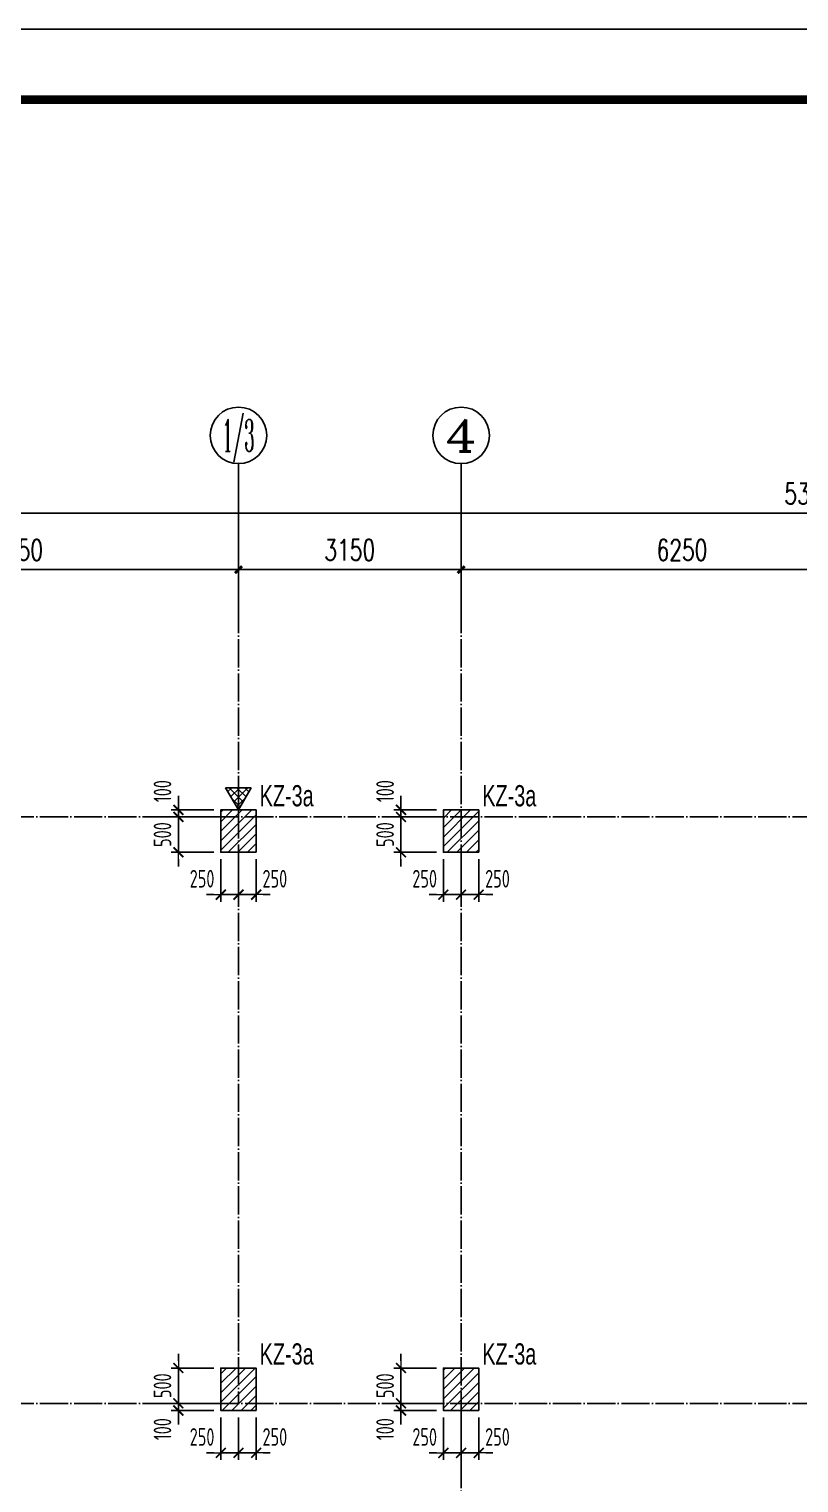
# Model space of a CAD drawing. Extents: x -441005 to 725361, y -182459 to 319313.
# Drawn here: x -14012 to -3120, y -112526 to -91950 of the extents above; entities that cross this region are included whole.
import ezdxf
from ezdxf.enums import TextEntityAlignment as Align

# ---------------------------------------------------------------- set-up
doc = ezdxf.new("R2010")
doc.units = 0
doc.header["$LTSCALE"] = 100
doc.linetypes.add('DOTE', pattern=[2.42, 2, -0.2, 0.02, -0.2])
doc.layers.get('0').update_dxf_attribs({"linetype": 'CONTINUOUS'})
doc.layers.get('Defpoints').update_dxf_attribs({"linetype": 'CONTINUOUS'})
for name, color, linetype in [('AXIS', 3, 'CONTINUOUS'), ('AXIS_TEXT', 7, 'CONTINUOUS'), ('COLU', 7, 'CONTINUOUS'), ('DOTE', 8, 'DOTE'), ('S审图修改', 2, 'CONTINUOUS'), ('S说明&图名', 4, 'CONTINUOUS'), ('TT_KZ', 6, 'CONTINUOUS'), ('图框', 7, 'CONTINUOUS')]:
    doc.layers.add(name, color=color, linetype=linetype)
doc.layers.add('COLU-平法定位', color=3, linetype='ByLayer', lineweight=18)
doc.styles.add('_TCH_AXIS', font='COMPLEX', dxfattribs={"bigfont": 'GBCBIG'})
doc.styles.add('_TCH_DIM_T3', font='simplex_.ttf', dxfattribs={"width": 0.705882, "bigfont": 'GBCBIG'})
doc.styles.add('BW_Dim', font='Bweng.shx', dxfattribs={"width": 0.7, "bigfont": 'hztxt.shx'})
doc.styles.add('COMPLEX', font='COMPLEX')
doc.styles.add('TCCAD_Dimension', font='Tssdeng.shx', dxfattribs={"width": 0.7, "bigfont": 'hztxt.shx'})
doc.dimstyles.new('_TCH_ARCH&&100', dxfattribs={"dimtxt": 297.5, "dimasz": 100, "dimexe": 250, "dimexo": 300, "dimgap": 126.25, "dimtad": 1, "dimdec": 0, "dimzin": 0, "dimdsep": 46, "dimtxsty": '_TCH_DIM_T3', "dimblk": 'ARCHTICK', "dimcen": 0.09, "dimclrt": 7, "dimazin": 2, "dimtfac": 1, "dimtdec": 0, "dimtix": 1, "dimtmove": 2, "dimatfit": 3, "dimfxl": 0, "dimtolj": 1, "dimtzin": 0, "dimarcsym": 0})
doc.dimstyles.new('TCCAD_100_100', dxfattribs={"dimtxt": 250, "dimasz": 100, "dimexe": 100, "dimexo": 100, "dimgap": 100, "dimtad": 1, "dimdec": 0, "dimzin": 0, "dimdsep": 46, "dimtxsty": 'TCCAD_Dimension', "dimblk": '_TCDBK100_100', "dimcen": 0, "dimclrt": 7, "dimadec": 0, "dimazin": 0, "dimtfac": 1, "dimtdec": 0, "dimtix": 1, "dimtmove": 2, "dimatfit": 3, "dimfxl": 0, "dimtolj": 1, "dimtzin": 0, "dimarcsym": 0})

# ---------------------------------------------------------------- blocks, each defined once
blk = doc.blocks.new('_TCDBK100_100')
blk.add_line((-1, 0), (1, 0))
at = {"const_width": 0.25}
blk.add_lwpolyline([(-0.7, -0.7), (0.7, 0.7)], dxfattribs=at)
blk = doc.blocks.new('*D556')
at = {"layer": 'COLU-平法定位', "color": 0, "linetype": 'Continuous', "lineweight": -2}
for p, q in [((-8750, -102900), (-8750, -102800)), ((-8250, -103000), (-8850, -103000)), ((-8750, -103000), (-8750, -103100)), ((-8250, -103100), (-8850, -103100)), ((-8750, -103200), (-8750, -103300))]:
    blk.add_line(p, q, dxfattribs=at)
at = {"layer": 'Defpoints', "color": 0, "linetype": 'Continuous'}
for p in [(-8150, -103000), (-8750, -103100), (-8150, -103100)]:
    blk.add_point(p, dxfattribs=at)
at = {"layer": 'COLU-平法定位', "color": 0, "linetype": 'Continuous', "lineweight": -2, "xscale": 100, "yscale": 100, "zscale": 100}
for p, rotation in [((-8750, -103000), 270), ((-8750, -103100), 90)]:
    blk.add_blockref('_TCDBK100_100', p, dxfattribs=dict(at, rotation=rotation))
at = {"layer": 'COLU-平法定位', "color": 7, "linetype": 'Continuous', "insert": (-8975, -102735), "char_height": 250, "attachment_point": 5, "rotation": 90, "style": 'TCCAD_Dimension'}
blk.add_mtext('\\A1;100', dxfattribs=at)
blk = doc.blocks.new('*D557')
at = {"layer": 'COLU-平法定位', "color": 0, "linetype": 'Continuous', "lineweight": -2}
for p, q in [((-8750, -103000), (-8750, -102900)), ((-8250, -103100), (-8850, -103100)), ((-8750, -103100), (-8750, -103600)), ((-8250, -103600), (-8850, -103600)), ((-8750, -103700), (-8750, -103800))]:
    blk.add_line(p, q, dxfattribs=at)
at = {"layer": 'Defpoints', "color": 0, "linetype": 'Continuous'}
for p in [(-8150, -103100), (-8750, -103600), (-8150, -103600)]:
    blk.add_point(p, dxfattribs=at)
at = {"layer": 'COLU-平法定位', "color": 0, "linetype": 'Continuous', "lineweight": -2, "xscale": 100, "yscale": 100, "zscale": 100}
for p, rotation in [((-8750, -103100), 270), ((-8750, -103600), 90)]:
    blk.add_blockref('_TCDBK100_100', p, dxfattribs=dict(at, rotation=rotation))
at = {"layer": 'COLU-平法定位', "color": 7, "linetype": 'Continuous', "insert": (-8975, -103350), "char_height": 250, "attachment_point": 5, "rotation": 90, "style": 'TCCAD_Dimension'}
blk.add_mtext('\\A1;500', dxfattribs=at)
blk = doc.blocks.new('*D558')
at = {"layer": 'COLU-平法定位', "color": 0, "linetype": 'Continuous', "lineweight": -2}
for p, q in [((-7900, -103700), (-7900, -104300)), ((-7650, -103700), (-7650, -104300)), ((-8000, -104200), (-8100, -104200)), ((-7650, -104200), (-7900, -104200)), ((-7550, -104200), (-7450, -104200))]:
    blk.add_line(p, q, dxfattribs=at)
at = {"layer": 'Defpoints', "color": 0, "linetype": 'Continuous'}
for p in [(-7900, -103600), (-7650, -103600), (-7900, -104200)]:
    blk.add_point(p, dxfattribs=at)
at = {"layer": 'COLU-平法定位', "color": 0, "linetype": 'Continuous', "lineweight": -2, "xscale": 100, "yscale": 100, "zscale": 100}
for p, rotation in [((-7900, -104200), 2.350541865126327e-08), ((-7650, -104200), 180.0000000235054)]:
    blk.add_blockref('_TCDBK100_100', p, dxfattribs=dict(at, rotation=rotation))
at = {"layer": 'COLU-平法定位', "color": 7, "linetype": 'Continuous', "insert": (-7385, -103975), "char_height": 250, "attachment_point": 5, "rotation": 0, "style": 'TCCAD_Dimension'}
blk.add_mtext('\\A1;250', dxfattribs=at)
blk = doc.blocks.new('*D559')
at = {"layer": 'COLU-平法定位', "color": 0, "linetype": 'Continuous', "lineweight": -2}
for p, q in [((-8150, -103700), (-8150, -104300)), ((-7900, -103700), (-7900, -104300)), ((-8250, -104200), (-8350, -104200)), ((-7900, -104200), (-8150, -104200)), ((-7800, -104200), (-7700, -104200))]:
    blk.add_line(p, q, dxfattribs=at)
at = {"layer": 'Defpoints', "color": 0, "linetype": 'Continuous'}
for p in [(-8150, -103600), (-7900, -103600), (-8150, -104200)]:
    blk.add_point(p, dxfattribs=at)
at = {"layer": 'COLU-平法定位', "color": 0, "linetype": 'Continuous', "lineweight": -2, "xscale": 100, "yscale": 100, "zscale": 100}
for p, rotation in [((-8150, -104200), 2.350541865126327e-08), ((-7900, -104200), 180.0000000235054)]:
    blk.add_blockref('_TCDBK100_100', p, dxfattribs=dict(at, rotation=rotation))
at = {"layer": 'COLU-平法定位', "color": 7, "linetype": 'Continuous', "insert": (-8415, -103975), "char_height": 250, "attachment_point": 5, "rotation": 0, "style": 'TCCAD_Dimension'}
blk.add_mtext('\\A1;250', dxfattribs=at)
blk = doc.blocks.new('*D560')
at = {"layer": 'COLU-平法定位', "color": 0, "linetype": 'Continuous', "lineweight": -2}
for p, q in [((-8250, -110900), (-8850, -110900)), ((-8750, -110800), (-8750, -110700)), ((-8750, -110900), (-8750, -111400)), ((-8250, -111400), (-8850, -111400)), ((-8750, -111500), (-8750, -111600))]:
    blk.add_line(p, q, dxfattribs=at)
at = {"layer": 'Defpoints', "color": 0, "linetype": 'Continuous'}
for p in [(-8150, -110900), (-8750, -111400), (-8150, -111400)]:
    blk.add_point(p, dxfattribs=at)
at = {"layer": 'COLU-平法定位', "color": 0, "linetype": 'Continuous', "lineweight": -2, "xscale": 100, "yscale": 100, "zscale": 100}
for p, rotation in [((-8750, -110900), 270), ((-8750, -111400), 90)]:
    blk.add_blockref('_TCDBK100_100', p, dxfattribs=dict(at, rotation=rotation))
at = {"layer": 'COLU-平法定位', "color": 7, "linetype": 'Continuous', "insert": (-8975, -111150), "char_height": 250, "attachment_point": 5, "rotation": 90, "style": 'TCCAD_Dimension'}
blk.add_mtext('\\A1;500', dxfattribs=at)
blk = doc.blocks.new('*D561')
at = {"layer": 'COLU-平法定位', "color": 0, "linetype": 'Continuous', "lineweight": -2}
for p, q in [((-8750, -111300), (-8750, -111200)), ((-8250, -111400), (-8850, -111400)), ((-8250, -111500), (-8850, -111500)), ((-8750, -111400), (-8750, -111500)), ((-8750, -111600), (-8750, -111700))]:
    blk.add_line(p, q, dxfattribs=at)
at = {"layer": 'Defpoints', "color": 0, "linetype": 'Continuous'}
for p in [(-8750, -111500), (-8150, -111400), (-8150, -111500)]:
    blk.add_point(p, dxfattribs=at)
at = {"layer": 'COLU-平法定位', "color": 0, "linetype": 'Continuous', "lineweight": -2, "xscale": 100, "yscale": 100, "zscale": 100}
for p, rotation in [((-8750, -111400), 270), ((-8750, -111500), 90)]:
    blk.add_blockref('_TCDBK100_100', p, dxfattribs=dict(at, rotation=rotation))
at = {"layer": 'COLU-平法定位', "color": 7, "linetype": 'Continuous', "insert": (-8975, -111765), "char_height": 250, "attachment_point": 5, "rotation": 90, "style": 'TCCAD_Dimension'}
blk.add_mtext('\\A1;100', dxfattribs=at)
blk = doc.blocks.new('*D562')
at = {"layer": 'COLU-平法定位', "color": 0, "linetype": 'Continuous', "lineweight": -2}
for p, q in [((-7900, -111600), (-7900, -112200)), ((-7650, -111600), (-7650, -112200)), ((-8000, -112100), (-8100, -112100)), ((-7650, -112100), (-7900, -112100)), ((-7550, -112100), (-7450, -112100))]:
    blk.add_line(p, q, dxfattribs=at)
at = {"layer": 'Defpoints', "color": 0, "linetype": 'Continuous'}
for p in [(-7900, -111500), (-7650, -111500), (-7900, -112100)]:
    blk.add_point(p, dxfattribs=at)
at = {"layer": 'COLU-平法定位', "color": 0, "linetype": 'Continuous', "lineweight": -2, "xscale": 100, "yscale": 100, "zscale": 100}
for p, rotation in [((-7900, -112100), 2.350211087439454e-08), ((-7650, -112100), 180.0000000235021)]:
    blk.add_blockref('_TCDBK100_100', p, dxfattribs=dict(at, rotation=rotation))
at = {"layer": 'COLU-平法定位', "color": 7, "linetype": 'Continuous', "insert": (-7385, -111875), "char_height": 250, "attachment_point": 5, "rotation": 0, "style": 'TCCAD_Dimension'}
blk.add_mtext('\\A1;250', dxfattribs=at)
blk = doc.blocks.new('*D563')
at = {"layer": 'COLU-平法定位', "color": 0, "linetype": 'Continuous', "lineweight": -2}
for p, q in [((-8150, -111600), (-8150, -112200)), ((-7900, -111600), (-7900, -112200)), ((-8250, -112100), (-8350, -112100)), ((-7900, -112100), (-8150, -112100)), ((-7800, -112100), (-7700, -112100))]:
    blk.add_line(p, q, dxfattribs=at)
at = {"layer": 'Defpoints', "color": 0, "linetype": 'Continuous'}
for p in [(-8150, -111500), (-7900, -111500), (-8150, -112100)]:
    blk.add_point(p, dxfattribs=at)
at = {"layer": 'COLU-平法定位', "color": 0, "linetype": 'Continuous', "lineweight": -2, "xscale": 100, "yscale": 100, "zscale": 100}
for p, rotation in [((-8150, -112100), 2.350211087439454e-08), ((-7900, -112100), 180.0000000235021)]:
    blk.add_blockref('_TCDBK100_100', p, dxfattribs=dict(at, rotation=rotation))
at = {"layer": 'COLU-平法定位', "color": 7, "linetype": 'Continuous', "insert": (-8415, -111875), "char_height": 250, "attachment_point": 5, "rotation": 0, "style": 'TCCAD_Dimension'}
blk.add_mtext('\\A1;250', dxfattribs=at)
blk = doc.blocks.new('*D572')
at = {"layer": 'COLU-平法定位', "color": 0, "linetype": 'Continuous', "lineweight": -2}
for p, q in [((-11900, -102900), (-11900, -102800)), ((-11400, -103000), (-12000, -103000)), ((-11900, -103000), (-11900, -103100)), ((-11400, -103100), (-12000, -103100)), ((-11900, -103200), (-11900, -103300))]:
    blk.add_line(p, q, dxfattribs=at)
at = {"layer": 'Defpoints', "color": 0, "linetype": 'Continuous'}
for p in [(-11300, -103000), (-11900, -103100), (-11300, -103100)]:
    blk.add_point(p, dxfattribs=at)
at = {"layer": 'COLU-平法定位', "color": 0, "linetype": 'Continuous', "lineweight": -2, "xscale": 100, "yscale": 100, "zscale": 100}
for p, rotation in [((-11900, -103000), 270), ((-11900, -103100), 90)]:
    blk.add_blockref('_TCDBK100_100', p, dxfattribs=dict(at, rotation=rotation))
at = {"layer": 'COLU-平法定位', "color": 7, "linetype": 'Continuous', "insert": (-12125, -102735), "char_height": 250, "attachment_point": 5, "rotation": 90, "style": 'TCCAD_Dimension'}
blk.add_mtext('\\A1;100', dxfattribs=at)
blk = doc.blocks.new('*D573')
at = {"layer": 'COLU-平法定位', "color": 0, "linetype": 'Continuous', "lineweight": -2}
for p, q in [((-11900, -103000), (-11900, -102900)), ((-11400, -103100), (-12000, -103100)), ((-11900, -103100), (-11900, -103600)), ((-11400, -103600), (-12000, -103600)), ((-11900, -103700), (-11900, -103800))]:
    blk.add_line(p, q, dxfattribs=at)
at = {"layer": 'Defpoints', "color": 0, "linetype": 'Continuous'}
for p in [(-11300, -103100), (-11900, -103600), (-11300, -103600)]:
    blk.add_point(p, dxfattribs=at)
at = {"layer": 'COLU-平法定位', "color": 0, "linetype": 'Continuous', "lineweight": -2, "xscale": 100, "yscale": 100, "zscale": 100}
for p, rotation in [((-11900, -103100), 270), ((-11900, -103600), 90)]:
    blk.add_blockref('_TCDBK100_100', p, dxfattribs=dict(at, rotation=rotation))
at = {"layer": 'COLU-平法定位', "color": 7, "linetype": 'Continuous', "insert": (-12125, -103350), "char_height": 250, "attachment_point": 5, "rotation": 90, "style": 'TCCAD_Dimension'}
blk.add_mtext('\\A1;500', dxfattribs=at)
blk = doc.blocks.new('*D574')
at = {"layer": 'COLU-平法定位', "color": 0, "linetype": 'Continuous', "lineweight": -2}
for p, q in [((-11050, -103700), (-11050, -104300)), ((-10800, -103700), (-10800, -104300)), ((-11150, -104200), (-11250, -104200)), ((-10800, -104200), (-11050, -104200)), ((-10700, -104200), (-10600, -104200))]:
    blk.add_line(p, q, dxfattribs=at)
at = {"layer": 'Defpoints', "color": 0, "linetype": 'Continuous'}
for p in [(-11050, -103600), (-10800, -103600), (-11050, -104200)]:
    blk.add_point(p, dxfattribs=at)
at = {"layer": 'COLU-平法定位', "color": 0, "linetype": 'Continuous', "lineweight": -2, "xscale": 100, "yscale": 100, "zscale": 100}
for p, rotation in [((-11050, -104200), 2.350541865126327e-08), ((-10800, -104200), 180.0000000235054)]:
    blk.add_blockref('_TCDBK100_100', p, dxfattribs=dict(at, rotation=rotation))
at = {"layer": 'COLU-平法定位', "color": 7, "linetype": 'Continuous', "insert": (-10535, -103975), "char_height": 250, "attachment_point": 5, "rotation": 0, "style": 'TCCAD_Dimension'}
blk.add_mtext('\\A1;250', dxfattribs=at)
blk = doc.blocks.new('*D575')
at = {"layer": 'COLU-平法定位', "color": 0, "linetype": 'Continuous', "lineweight": -2}
for p, q in [((-11300, -103700), (-11300, -104300)), ((-11050, -103700), (-11050, -104300)), ((-11400, -104200), (-11500, -104200)), ((-11050, -104200), (-11300, -104200)), ((-10950, -104200), (-10850, -104200))]:
    blk.add_line(p, q, dxfattribs=at)
at = {"layer": 'Defpoints', "color": 0, "linetype": 'Continuous'}
for p in [(-11300, -103600), (-11050, -103600), (-11300, -104200)]:
    blk.add_point(p, dxfattribs=at)
at = {"layer": 'COLU-平法定位', "color": 0, "linetype": 'Continuous', "lineweight": -2, "xscale": 100, "yscale": 100, "zscale": 100}
for p, rotation in [((-11300, -104200), 2.350541865126327e-08), ((-11050, -104200), 180.0000000235054)]:
    blk.add_blockref('_TCDBK100_100', p, dxfattribs=dict(at, rotation=rotation))
at = {"layer": 'COLU-平法定位', "color": 7, "linetype": 'Continuous', "insert": (-11565, -103975), "char_height": 250, "attachment_point": 5, "rotation": 0, "style": 'TCCAD_Dimension'}
blk.add_mtext('\\A1;250', dxfattribs=at)
blk = doc.blocks.new('*D576')
at = {"layer": 'COLU-平法定位', "color": 0, "linetype": 'Continuous', "lineweight": -2}
for p, q in [((-11400, -110900), (-12000, -110900)), ((-11900, -110800), (-11900, -110700)), ((-11900, -110900), (-11900, -111400)), ((-11400, -111400), (-12000, -111400)), ((-11900, -111500), (-11900, -111600))]:
    blk.add_line(p, q, dxfattribs=at)
at = {"layer": 'Defpoints', "color": 0, "linetype": 'Continuous'}
for p in [(-11300, -110900), (-11900, -111400), (-11300, -111400)]:
    blk.add_point(p, dxfattribs=at)
at = {"layer": 'COLU-平法定位', "color": 0, "linetype": 'Continuous', "lineweight": -2, "xscale": 100, "yscale": 100, "zscale": 100}
for p, rotation in [((-11900, -110900), 270), ((-11900, -111400), 90)]:
    blk.add_blockref('_TCDBK100_100', p, dxfattribs=dict(at, rotation=rotation))
at = {"layer": 'COLU-平法定位', "color": 7, "linetype": 'Continuous', "insert": (-12125, -111150), "char_height": 250, "attachment_point": 5, "rotation": 90, "style": 'TCCAD_Dimension'}
blk.add_mtext('\\A1;500', dxfattribs=at)
blk = doc.blocks.new('*D577')
at = {"layer": 'COLU-平法定位', "color": 0, "linetype": 'Continuous', "lineweight": -2}
for p, q in [((-11900, -111300), (-11900, -111200)), ((-11400, -111400), (-12000, -111400)), ((-11400, -111500), (-12000, -111500)), ((-11900, -111400), (-11900, -111500)), ((-11900, -111600), (-11900, -111700))]:
    blk.add_line(p, q, dxfattribs=at)
at = {"layer": 'Defpoints', "color": 0, "linetype": 'Continuous'}
for p in [(-11900, -111500), (-11300, -111400), (-11300, -111500)]:
    blk.add_point(p, dxfattribs=at)
at = {"layer": 'COLU-平法定位', "color": 0, "linetype": 'Continuous', "lineweight": -2, "xscale": 100, "yscale": 100, "zscale": 100}
for p, rotation in [((-11900, -111400), 270), ((-11900, -111500), 90)]:
    blk.add_blockref('_TCDBK100_100', p, dxfattribs=dict(at, rotation=rotation))
at = {"layer": 'COLU-平法定位', "color": 7, "linetype": 'Continuous', "insert": (-12125, -111765), "char_height": 250, "attachment_point": 5, "rotation": 90, "style": 'TCCAD_Dimension'}
blk.add_mtext('\\A1;100', dxfattribs=at)
blk = doc.blocks.new('*D578')
at = {"layer": 'COLU-平法定位', "color": 0, "linetype": 'Continuous', "lineweight": -2}
for p, q in [((-11050, -111600), (-11050, -112200)), ((-10800, -111600), (-10800, -112200)), ((-11150, -112100), (-11250, -112100)), ((-10800, -112100), (-11050, -112100)), ((-10700, -112100), (-10600, -112100))]:
    blk.add_line(p, q, dxfattribs=at)
at = {"layer": 'Defpoints', "color": 0, "linetype": 'Continuous'}
for p in [(-11050, -111500), (-10800, -111500), (-11050, -112100)]:
    blk.add_point(p, dxfattribs=at)
at = {"layer": 'COLU-平法定位', "color": 0, "linetype": 'Continuous', "lineweight": -2, "xscale": 100, "yscale": 100, "zscale": 100}
for p, rotation in [((-11050, -112100), 2.350211087439454e-08), ((-10800, -112100), 180.0000000235021)]:
    blk.add_blockref('_TCDBK100_100', p, dxfattribs=dict(at, rotation=rotation))
at = {"layer": 'COLU-平法定位', "color": 7, "linetype": 'Continuous', "insert": (-10535, -111875), "char_height": 250, "attachment_point": 5, "rotation": 0, "style": 'TCCAD_Dimension'}
blk.add_mtext('\\A1;250', dxfattribs=at)
blk = doc.blocks.new('*D579')
at = {"layer": 'COLU-平法定位', "color": 0, "linetype": 'Continuous', "lineweight": -2}
for p, q in [((-11300, -111600), (-11300, -112200)), ((-11050, -111600), (-11050, -112200)), ((-11400, -112100), (-11500, -112100)), ((-11050, -112100), (-11300, -112100)), ((-10950, -112100), (-10850, -112100))]:
    blk.add_line(p, q, dxfattribs=at)
at = {"layer": 'Defpoints', "color": 0, "linetype": 'Continuous'}
for p in [(-11300, -111500), (-11050, -111500), (-11300, -112100)]:
    blk.add_point(p, dxfattribs=at)
at = {"layer": 'COLU-平法定位', "color": 0, "linetype": 'Continuous', "lineweight": -2, "xscale": 100, "yscale": 100, "zscale": 100}
for p, rotation in [((-11300, -112100), 2.350211087439454e-08), ((-11050, -112100), 180.0000000235021)]:
    blk.add_blockref('_TCDBK100_100', p, dxfattribs=dict(at, rotation=rotation))
at = {"layer": 'COLU-平法定位', "color": 7, "linetype": 'Continuous', "insert": (-11565, -111875), "char_height": 250, "attachment_point": 5, "rotation": 0, "style": 'TCCAD_Dimension'}
blk.add_mtext('\\A1;250', dxfattribs=at)
blk = doc.blocks.new('A$C1D0B091C')
at = {"layer": 'S说明&图名'}
h = blk.add_hatch(dxfattribs=at)
h.set_pattern_fill('ANSI37', color=2, scale=25, style=0)
h.set_pattern_definition([(45, (18976.5, 49442.676), (-56.1266, 56.1266), []), (135, (18976.5, 49442.676), (-56.1266, -56.1266), [])])
h.paths.add_polyline_path([(181, 313), (0, 0), (362, 0)])
at = {"layer": 'S说明&图名', "color": 2}
for p, q in [((0, 0), (181, 313)), ((362, 0), (181, 313)), ((0, 0), (362, 0))]:
    blk.add_line(p, q, dxfattribs=at)
blk = doc.blocks.new('_AXISO')
blk.add_circle((0, 0), 0.5)
at = {"layer": 'AXIS_TEXT', "style": 'COMPLEX', "width": 1.041667}
blk.add_attdef('A', text='', height=0.56, dxfattribs=at).set_placement((-0.25, -0.28), (0.25, -0.28), align=Align.FIT)
blk = doc.blocks.new('_ArchTick')
at = {"color": 0, "linetype": 'ByBlock', "const_width": 0.4}
blk.add_lwpolyline([(-0.5, -0.5), (0.5, 0.5)], dxfattribs=at)
blk = doc.blocks.new('*D858')
at = {"layer": 'AXIS', "color": 0, "lineweight": -2}
for p, q in [((-17300, -99800), (-17300, -99350)), ((-11050, -99800), (-11050, -99350)), ((-17300, -99600), (-11050, -99600))]:
    blk.add_line(p, q, dxfattribs=at)
at = {"layer": 'Defpoints', "color": 0}
for p in [(-11050, -99600), (-17300, -100100), (-11050, -100100)]:
    blk.add_point(p, dxfattribs=at)
at = {"layer": 'AXIS', "color": 0, "lineweight": -2, "xscale": 100, "yscale": 100, "zscale": 100, "rotation": 180}
blk.add_blockref('_ArchTick', (-17300, -99600), dxfattribs=at)
at = {"layer": 'AXIS', "color": 0, "lineweight": -2, "xscale": 100, "yscale": 100, "zscale": 100}
blk.add_blockref('_ArchTick', (-11050, -99600), dxfattribs=at)
at = {"layer": 'AXIS', "color": 7, "insert": (-14175, -99324), "char_height": 297.5, "attachment_point": 5, "style": '_TCH_DIM_T3'}
blk.add_mtext('\\A1;6250', dxfattribs=at)
blk = doc.blocks.new('*D859')
at = {"layer": 'AXIS', "color": 0, "lineweight": -2}
for p, q in [((-11050, -99800), (-11050, -99350)), ((-7900, -99800), (-7900, -99350)), ((-11050, -99600), (-7900, -99600))]:
    blk.add_line(p, q, dxfattribs=at)
at = {"layer": 'Defpoints', "color": 0}
for p in [(-7900, -99600), (-11050, -100100), (-7900, -100100)]:
    blk.add_point(p, dxfattribs=at)
at = {"layer": 'AXIS', "color": 0, "lineweight": -2, "xscale": 100, "yscale": 100, "zscale": 100, "rotation": 180}
blk.add_blockref('_ArchTick', (-11050, -99600), dxfattribs=at)
at = {"layer": 'AXIS', "color": 0, "lineweight": -2, "xscale": 100, "yscale": 100, "zscale": 100}
blk.add_blockref('_ArchTick', (-7900, -99600), dxfattribs=at)
at = {"layer": 'AXIS', "color": 7, "insert": (-9475, -99324), "char_height": 297.5, "attachment_point": 5, "style": '_TCH_DIM_T3'}
blk.add_mtext('\\A1;3150', dxfattribs=at)
blk = doc.blocks.new('*D860')
at = {"layer": 'AXIS', "color": 0, "lineweight": -2}
for p, q in [((-7900, -99800), (-7900, -99350)), ((-1650, -99800), (-1650, -99350)), ((-7900, -99600), (-1650, -99600))]:
    blk.add_line(p, q, dxfattribs=at)
at = {"layer": 'Defpoints', "color": 0}
for p in [(-1650, -99600), (-7900, -100100), (-1650, -100100)]:
    blk.add_point(p, dxfattribs=at)
at = {"layer": 'AXIS', "color": 0, "lineweight": -2, "xscale": 100, "yscale": 100, "zscale": 100, "rotation": 180}
blk.add_blockref('_ArchTick', (-7900, -99600), dxfattribs=at)
at = {"layer": 'AXIS', "color": 0, "lineweight": -2, "xscale": 100, "yscale": 100, "zscale": 100}
blk.add_blockref('_ArchTick', (-1650, -99600), dxfattribs=at)
at = {"layer": 'AXIS', "color": 7, "insert": (-4775, -99324), "char_height": 297.5, "attachment_point": 5, "style": '_TCH_DIM_T3'}
blk.add_mtext('\\A1;6250', dxfattribs=at)
blk = doc.blocks.new('*D870')
at = {"layer": 'AXIS', "color": 0, "lineweight": -2}
for p, q in [((-29800, -99800), (-29800, -98550)), ((24050, -99800), (24050, -98550)), ((-29800, -98800), (24050, -98800))]:
    blk.add_line(p, q, dxfattribs=at)
at = {"layer": 'Defpoints', "color": 0}
for p in [(24050, -98800), (-29800, -100100), (24050, -100100)]:
    blk.add_point(p, dxfattribs=at)
at = {"layer": 'AXIS', "color": 0, "lineweight": -2, "xscale": 100, "yscale": 100, "zscale": 100, "rotation": 180}
blk.add_blockref('_ArchTick', (-29800, -98800), dxfattribs=at)
at = {"layer": 'AXIS', "color": 0, "lineweight": -2, "xscale": 100, "yscale": 100, "zscale": 100}
blk.add_blockref('_ArchTick', (24050, -98800), dxfattribs=at)
at = {"layer": 'AXIS', "color": 7, "insert": (-2875, -98524), "char_height": 297.5, "attachment_point": 5, "style": '_TCH_DIM_T3'}
blk.add_mtext('\\A1;53850', dxfattribs=at)
blk = doc.blocks.new('A2+1_2')
at = {"layer": '图框'}
blk.add_lwpolyline([(0, 0), (89100, 0), (89100, 42000), (0, 42000)], close=True, dxfattribs=at)
at = {"layer": '图框', "const_width": 120}
blk.add_lwpolyline([(2500, 1000), (88100, 1000), (88100, 41000), (2500, 41000)], close=True, dxfattribs=at)

msp = doc.modelspace()

# ---------------------------------------------------------------- hatches: boundary and pattern name
at = {"layer": 'S审图修改'}
h = msp.add_hatch(dxfattribs=at)
h.set_pattern_fill('ANSI31', color=256, scale=30, style=0)
h.paths.add_polyline_path([(-10800, -103600), (-10800, -103000), (-11300, -103000), (-11300, -103600)])
h = msp.add_hatch(dxfattribs=at)
h.set_pattern_fill('ANSI31', color=256, scale=30, style=0)
h.paths.add_polyline_path([(-7650, -103600), (-7650, -103000), (-8150, -103000), (-8150, -103600)])
h = msp.add_hatch(dxfattribs=at)
h.set_pattern_fill('ANSI31', color=256, scale=30, style=0)
h.paths.add_polyline_path([(-10800, -111500), (-10800, -110900), (-11300, -110900), (-11300, -111500)])
h = msp.add_hatch(dxfattribs=at)
h.set_pattern_fill('ANSI31', color=256, scale=30, style=0)
h.paths.add_polyline_path([(-7650, -111500), (-7650, -110900), (-8150, -110900), (-8150, -111500)])

# ---------------------------------------------------------------- linework, layer by layer
at = {"layer": 'AXIS'}
for p, q in [((-11050, -100100), (-11050, -98100)), ((-7900, -100100), (-7900, -98100))]:
    msp.add_line(p, q, dxfattribs=at)
at = {"layer": 'COLU'}
for points in [[(-10800, -103600), (-10800, -103000), (-11300, -103000), (-11300, -103600)], [(-7650, -103600), (-7650, -103000), (-8150, -103000), (-8150, -103600)], [(-10800, -111500), (-10800, -110900), (-11300, -110900), (-11300, -111500)], [(-7650, -111500), (-7650, -110900), (-8150, -110900), (-8150, -111500)]]:
    msp.add_lwpolyline(points, close=True, dxfattribs=at)
at = {"layer": 'DOTE', "ltscale": 2}
for p, q in [((-11050, -100100), (-11050, -111400)), ((-7900, -100100), (-7900, -117600)), ((-30800, -103100), (27400, -103100)), ((-30800, -111400), (27300, -111400))]:
    msp.add_line(p, q, dxfattribs=at)

# ---------------------------------------------------------------- block references
msp.add_blockref('A2+1_2', (-40300, -133950))
at = {"layer": 'AXIS'}
ref = msp.add_blockref('_AXISO', (-11050, -97700), dxfattribs=dict(at, xscale=800, yscale=800, zscale=800))
ref.add_attrib('A', '1/3', dxfattribs={"layer": 'AXIS_TEXT', "height": 452.55, "style": '_TCH_AXIS', "width": 0.411765}).set_placement((-11276.3, -97926.3), (-10823.7, -97926.3), align=Align.FIT)
ref = msp.add_blockref('_AXISO', (-7900, -97700), dxfattribs=dict(at, xscale=800, yscale=800, zscale=800))
ref.add_attrib('A', '4', dxfattribs={"layer": 'AXIS_TEXT', "height": 452.5, "style": '_TCH_AXIS', "width": 1.3125}).set_placement((-8126.3, -97926.3), (-7673.7, -97926.3), align=Align.FIT)
at = {"layer": 'S说明&图名', "xscale": -1, "rotation": 180}
msp.add_blockref('A$C1D0B091C', (-11230.9, -102686.7), dxfattribs=at)

# ---------------------------------------------------------------- texts
at = {"layer": 'TT_KZ', "style": 'BW_Dim', "width": 0.7}
for p in [(-10750, -102950, 0), (-7600, -102950, 0), (-10750, -110850, 0), (-7600, -110850, 0)]:
    msp.add_text('KZ-3a', height=300, dxfattribs=at).set_placement(p)

# ---------------------------------------------------------------- dimensions: what is measured, and where the dimension line sits
at = {"layer": 'AXIS'}
for p1, p2, distance, picture, middle in [((-29800, -100100), (24050, -100100), 1300, '*D870', (-2875, -98523.6)), ((-17300, -100100), (-11050, -100100), 500, '*D858', (-14175, -99323.6)), ((-11050, -100100), (-7900, -100100), 500, '*D859', (-9475, -99323.6)), ((-7900, -100100), (-1650, -100100), 500, '*D860', (-4775, -99323.6))]:
    dim = msp.add_aligned_dim(p1=p1, p2=p2, distance=distance, dimstyle='_TCH_ARCH&&100', dxfattribs=at)
    dim.commit()
    dim.dimension.update_dxf_attribs({"geometry": picture, "text_midpoint": middle})
at = {"layer": 'COLU-平法定位', "linetype": 'Continuous'}
for base, p1, p2, angle, picture, middle in [((-11900, -103100), (-11300, -103000), (-11300, -103100), 270, '*D572', (-12125, -102735)), ((-8750, -103100), (-8150, -103000), (-8150, -103100), 270, '*D556', (-8975, -102735)), ((-11300, -104200), (-11050, -103600), (-11300, -103600), 180, '*D575', (-11565, -103975)), ((-11050, -104200), (-10800, -103600), (-11050, -103600), 180, '*D574', (-10535, -103975)), ((-8150, -104200), (-7900, -103600), (-8150, -103600), 180, '*D559', (-8415, -103975)), ((-7900, -104200), (-7650, -103600), (-7900, -103600), 180, '*D558', (-7385, -103975)), ((-11900, -111500), (-11300, -111400), (-11300, -111500), 270, '*D577', (-12125, -111765)), ((-8750, -111500), (-8150, -111400), (-8150, -111500), 270, '*D561', (-8975, -111765)), ((-11300, -112100), (-11050, -111500), (-11300, -111500), 180, '*D579', (-11565, -111875)), ((-11050, -112100), (-10800, -111500), (-11050, -111500), 180, '*D578', (-10535, -111875)), ((-8150, -112100), (-7900, -111500), (-8150, -111500), 180, '*D563', (-8415, -111875)), ((-7900, -112100), (-7650, -111500), (-7900, -111500), 180, '*D562', (-7385, -111875))]:
    dim = msp.add_linear_dim(base=base, p1=p1, p2=p2, angle=angle, dimstyle='TCCAD_100_100', dxfattribs=at)
    dim.commit()
    dim.dimension.update_dxf_attribs({"geometry": picture, "text_midpoint": middle, "dimtype": 160})
for base, p1, p2, picture, middle in [((-11900, -103600), (-11300, -103100), (-11300, -103600), '*D573', (-12125, -103350)), ((-8750, -103600), (-8150, -103100), (-8150, -103600), '*D557', (-8975, -103350)), ((-11900, -111400), (-11300, -110900), (-11300, -111400), '*D576', (-12125, -111150)), ((-8750, -111400), (-8150, -110900), (-8150, -111400), '*D560', (-8975, -111150))]:
    dim = msp.add_linear_dim(base=base, p1=p1, p2=p2, angle=270, dimstyle='TCCAD_100_100', dxfattribs=at)
    dim.commit()
    dim.dimension.update_dxf_attribs({"geometry": picture, "text_midpoint": middle})

doc.saveas('drawing.dxf')
